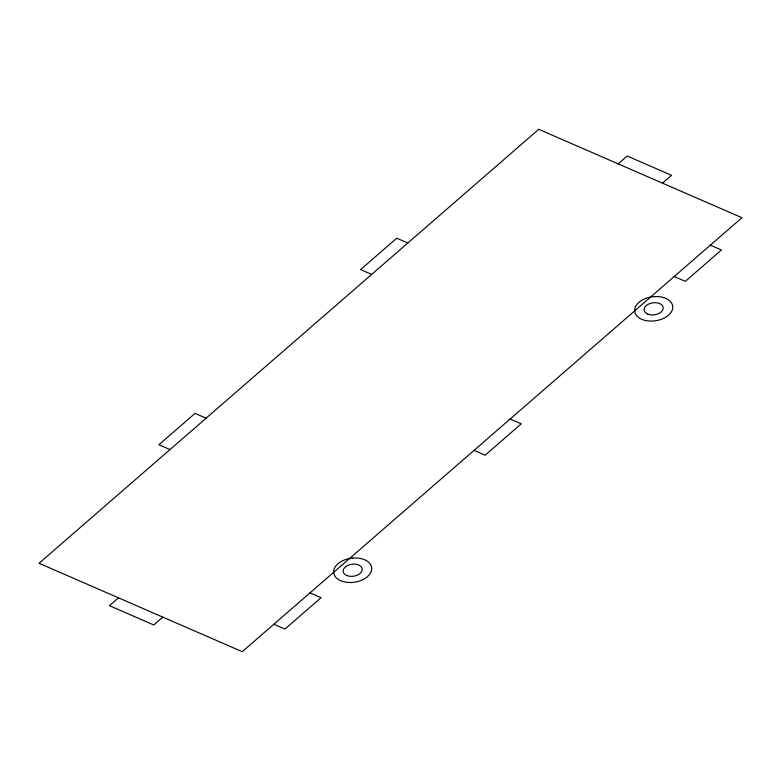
<?xml version="1.0" encoding="UTF-8"?>
<svg xmlns="http://www.w3.org/2000/svg" width="781" height="781" viewBox="0 0 781 781"><rect width="100%" height="100%" fill="white"/><g stroke="black" fill="none" stroke-linecap="round" stroke-linejoin="round"><path stroke-width="1.17" d="M118.487 597.846L109.457 605.685L153.789 624.976L162.819 617.127M618.181 163.873L627.211 156.024L671.543 175.315L662.513 183.154M710.339 245.166L721.429 249.988L685.308 281.355L674.218 276.533M407.799 243.037L396.719 238.215L360.588 269.582L371.678 274.404M510.169 419.016L521.249 423.839L485.128 455.206L474.047 450.383M206.116 418.196L195.035 413.374L158.914 444.74L169.994 449.563M309.989 592.867L321.069 597.69L284.948 629.056L273.867 624.234M538.744 129.314L39.05 563.286L242.256 651.686L741.95 217.714L538.744 129.314M352.573 558.083L347.643 558.932A19.174 12.096 -8.1 0 0 333.614 571.926L334.297 575.021A19.174 12.096 -8.1 0 0 356.097 581.913A19.174 12.096 -8.1 0 0 371.658 567.494A19.174 12.096 -8.1 0 0 352.573 558.083M654.693 296.575L649.733 297.239A19.174 12.096 -8.1 0 0 634.66 309.793L635.051 312.927A19.174 12.096 -8.1 0 0 656.02 320.688A19.174 12.096 -8.1 0 0 672.753 306.757A19.174 12.096 -8.1 0 0 654.693 296.575M647.966 314.157A9.587 6.043 -8.1 0 0 663.157 308.739A9.587 6.043 -8.1 0 0 649.968 303.526A9.587 6.043 -8.1 0 0 647.966 314.157M346.657 575.47A9.587 6.043 -8.1 0 0 362.091 570.403A9.587 6.043 -8.1 0 0 349.292 564.839A9.587 6.043 -8.1 0 0 346.657 575.47"/></g></svg>
